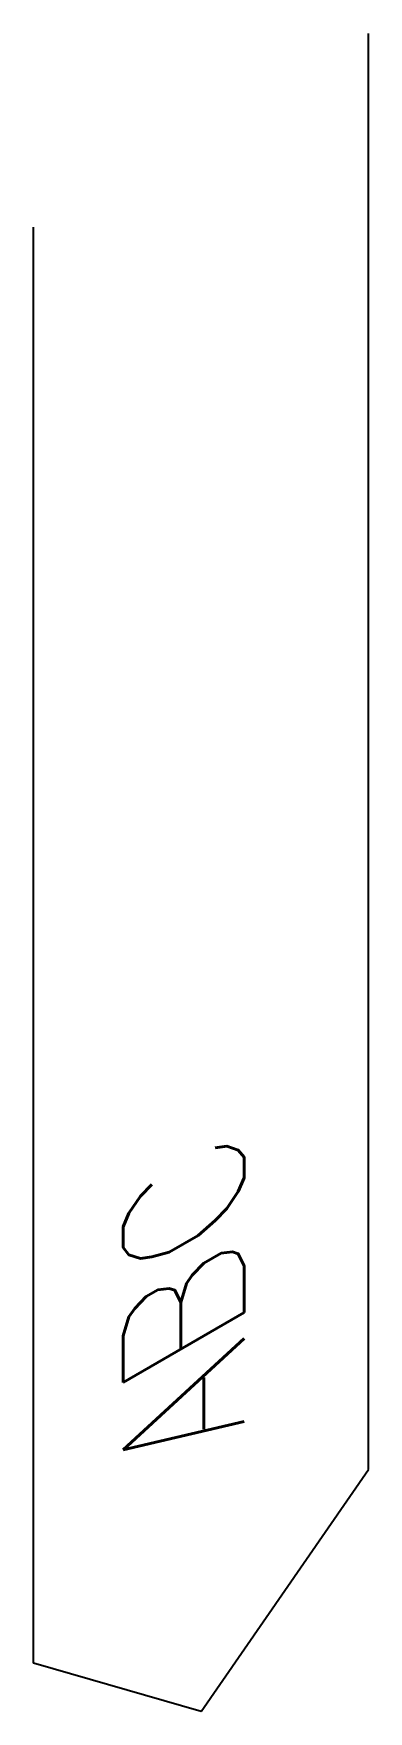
# Model space of a CAD drawing. Header units: millimetres. Extents: x -10120.13 to -10119.43, y -103.94 to -100.47.
import ezdxf

# ---------------------------------------------------------------- set-up
doc = ezdxf.new("R2010")
doc.units = ezdxf.units.MM
doc.layers.add('Tub_iso_símbolos', color=2, linetype='Continuous')
doc.styles.add('r80', font='romans.shx')

msp = doc.modelspace()

# ---------------------------------------------------------------- linework, layer by layer
at = {"layer": 'Tub_iso_símbolos', "color": 1}
for p, q in [((-10119.4334, -103.4416), (-10119.4334, -100.4735)), ((-10120.1263, -103.8416), (-10120.1263, -100.8735)), ((-10119.7798, -103.9416), (-10119.4334, -103.4416)), ((-10119.7798, -103.9416), (-10120.1263, -103.8416))]:
    msp.add_line(p, q, dxfattribs=at)

# ---------------------------------------------------------------- texts
at = {"layer": 'Tub_iso_símbolos', "color": 3, "style": 'r80', "oblique": 330}
msp.add_text('ABC', height=0.25, rotation=90, dxfattribs=at).set_placement((-10119.6908, -103.3529))

doc.saveas('drawing.dxf')
